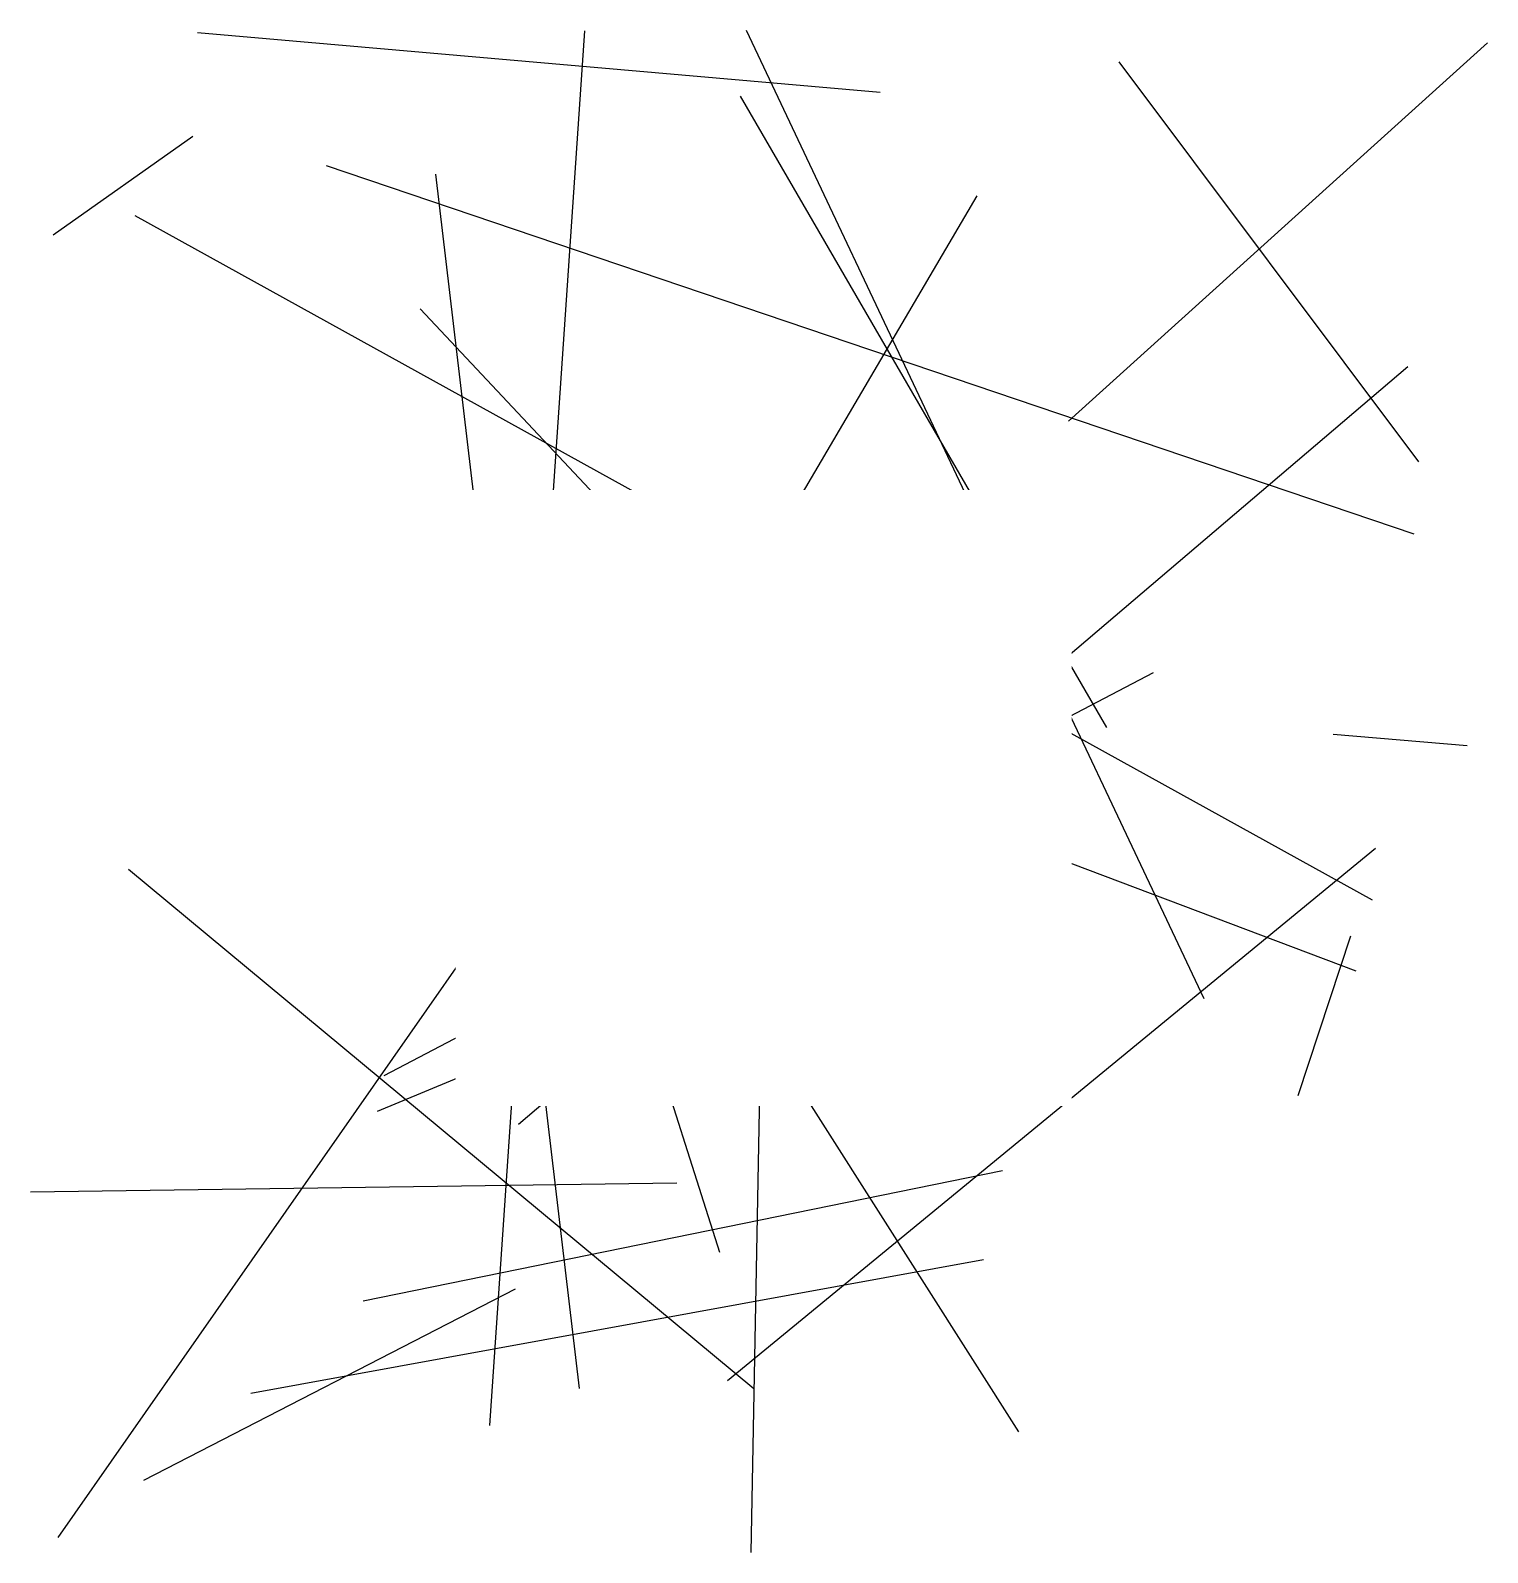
# Model space of a CAD drawing. Header units: metres. Extents: x 2.4 to 97, y 1 to 99.8.
import ezdxf

# ---------------------------------------------------------------- set-up
doc = ezdxf.new("R2010")
doc.units = ezdxf.units.M

msp = doc.modelspace()

# ---------------------------------------------------------------- linework, layer by layer
for p, q in [((38.349, 99.793), (32.186, 9.27)), ((78.599, 36.973), (48.867, 99.818)), ((13.242, 99.682), (57.56, 95.818)), ((69.784, 74.458), (96.992, 99.01)), ((92.525, 71.816), (73.078, 97.78)), ((72.265, 54.578), (48.491, 95.558)), ((3.868, 86.555), (12.934, 92.961)), ((92.233, 67.12), (21.601, 91.03)), ((38.029, 11.683), (28.717, 90.487)), ((48.661, 63.234), (63.85, 89.075)), ((89.512, 43.376), (9.181, 87.783)), ((63.329, 43.807), (27.694, 81.751)), ((34.077, 28.834), (91.806, 78.002)), ((40.855, 69.467), (37.896, 55.695)), ((49.831, 67.345), (4.172, 1.996)), ((49.18, 1.025), (50.402, 65.338)), ((25.358, 31.984), (75.299, 58.155)), ((95.659, 53.391), (86.958, 54.124)), ((62.882, 48.431), (88.438, 38.773)), ((89.723, 46.716), (47.647, 12.175)), ((49.364, 11.656), (8.764, 45.357)), ((61.147, 44.707), (24.908, 29.643)), ((39.399, 42.241), (58.062, 31.162)), ((88.098, 41.023), (84.674, 30.665)), ((42.214, 35.959), (47.116, 20.522)), ((66.566, 8.867), (51.026, 33.287)), ((65.491, 25.8), (23.987, 17.337)), ((44.351, 24.997), (2.386, 24.406)), ((64.274, 20.027), (16.699, 11.34)), ((33.866, 18.115), (9.736, 5.697))]:
    msp.add_line(p, q)

# ---------------------------------------------------------------- next in the draw order: wipeouts: each hides what was drawn before it
msp.add_wipeout([(30, 30), (70, 30), (70, 70), (30, 70)])

doc.saveas('drawing.dxf')
